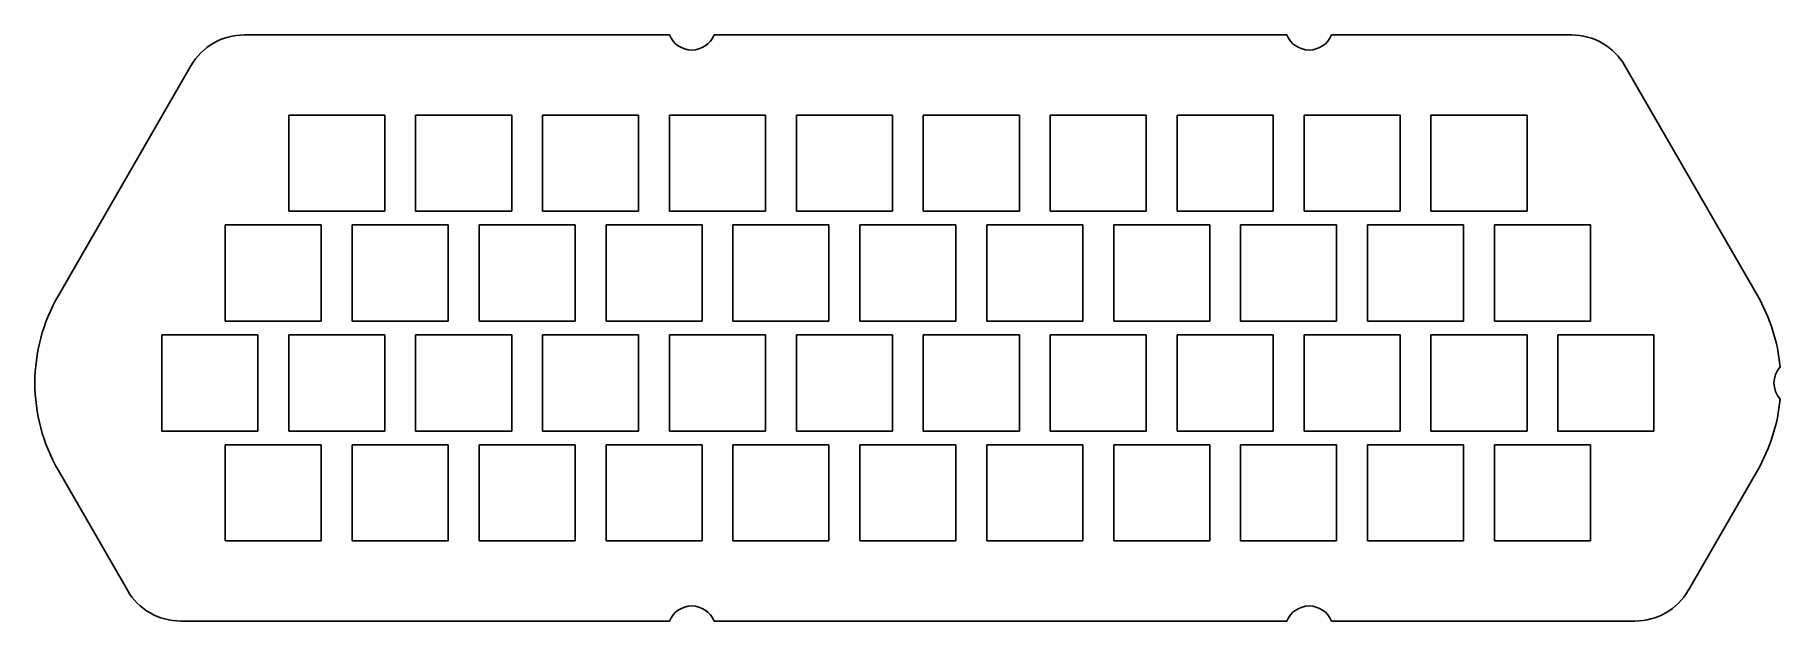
# Model space of a CAD drawing. Header units: millimetres. Extents: x 69 to 324, y 7 to 93.
import ezdxf

# ---------------------------------------------------------------- set-up
doc = ezdxf.new("R2010")
doc.units = ezdxf.units.MM

msp = doc.modelspace()

# ---------------------------------------------------------------- linework, layer by layer
for p, q in [((99.78, 92.7, 11.2), (161.75, 92.7, 11.2)), ((168.25, 92.7, 11.2), (251.75, 92.7, 11.2)), ((258.25, 92.7, 11.2), (293.22, 92.7, 11.2)), ((72.67, 54.74, 11.2), (91.98, 88.2, 11.2)), ((301.02, 88.2, 11.2), (320.33, 54.74, 11.2)), ((120.25, 81.03, 11.2), (106.25, 81.03, 11.2)), ((106.25, 81.03, 11.2), (106.25, 67.03, 11.2)), ((120.25, 67.03, 11.2), (120.25, 81.03, 11.2)), ((138.75, 81.03, 11.2), (124.75, 81.03, 11.2)), ((124.75, 81.03, 11.2), (124.75, 67.03, 11.2)), ((138.75, 67.03, 11.2), (138.75, 81.03, 11.2)), ((157.25, 81.03, 11.2), (143.25, 81.03, 11.2)), ((143.25, 81.03, 11.2), (143.25, 67.03, 11.2)), ((157.25, 67.03, 11.2), (157.25, 81.03, 11.2)), ((175.75, 81.03, 11.2), (161.75, 81.03, 11.2)), ((161.75, 81.03, 11.2), (161.75, 67.03, 11.2)), ((175.75, 67.03, 11.2), (175.75, 81.03, 11.2)), ((194.25, 81.03, 11.2), (180.25, 81.03, 11.2)), ((180.25, 81.03, 11.2), (180.25, 67.03, 11.2)), ((194.25, 67.03, 11.2), (194.25, 81.03, 11.2)), ((212.75, 81.03, 11.2), (198.75, 81.03, 11.2)), ((198.75, 81.03, 11.2), (198.75, 67.03, 11.2)), ((212.75, 67.03, 11.2), (212.75, 81.03, 11.2)), ((231.25, 81.03, 11.2), (217.25, 81.03, 11.2)), ((217.25, 81.03, 11.2), (217.25, 67.03, 11.2)), ((231.25, 67.03, 11.2), (231.25, 81.03, 11.2)), ((249.75, 81.03, 11.2), (235.75, 81.03, 11.2)), ((235.75, 81.03, 11.2), (235.75, 67.03, 11.2)), ((249.75, 67.03, 11.2), (249.75, 81.03, 11.2)), ((268.25, 81.03, 11.2), (254.25, 81.03, 11.2)), ((254.25, 81.03, 11.2), (254.25, 67.03, 11.2)), ((268.25, 67.03, 11.2), (268.25, 81.03, 11.2)), ((286.75, 81.03, 11.2), (272.75, 81.03, 11.2)), ((272.75, 81.03, 11.2), (272.75, 67.03, 11.2)), ((286.75, 67.03, 11.2), (286.75, 81.03, 11.2)), ((106.25, 67.03, 11.2), (120.25, 67.03, 11.2)), ((124.75, 67.03, 11.2), (138.75, 67.03, 11.2)), ((143.25, 67.03, 11.2), (157.25, 67.03, 11.2)), ((161.75, 67.03, 11.2), (175.75, 67.03, 11.2)), ((180.25, 67.03, 11.2), (194.25, 67.03, 11.2)), ((198.75, 67.03, 11.2), (212.75, 67.03, 11.2)), ((217.25, 67.03, 11.2), (231.25, 67.03, 11.2)), ((235.75, 67.03, 11.2), (249.75, 67.03, 11.2)), ((254.25, 67.03, 11.2), (268.25, 67.03, 11.2)), ((272.75, 67.03, 11.2), (286.75, 67.03, 11.2)), ((111, 65.01, 11.2), (97, 65.01, 11.2)), ((97, 65.01, 11.2), (97, 51.01, 11.2)), ((111, 51.01, 11.2), (111, 65.01, 11.2)), ((129.5, 65.01, 11.2), (115.5, 65.01, 11.2)), ((115.5, 65.01, 11.2), (115.5, 51.01, 11.2)), ((129.5, 51.01, 11.2), (129.5, 65.01, 11.2)), ((148, 65.01, 11.2), (134, 65.01, 11.2)), ((134, 65.01, 11.2), (134, 51.01, 11.2)), ((148, 51.01, 11.2), (148, 65.01, 11.2)), ((166.5, 65.01, 11.2), (152.5, 65.01, 11.2)), ((152.5, 65.01, 11.2), (152.5, 51.01, 11.2)), ((166.5, 51.01, 11.2), (166.5, 65.01, 11.2)), ((185, 65.01, 11.2), (171, 65.01, 11.2)), ((171, 65.01, 11.2), (171, 51.01, 11.2)), ((185, 51.01, 11.2), (185, 65.01, 11.2)), ((203.5, 65.01, 11.2), (189.5, 65.01, 11.2)), ((189.5, 65.01, 11.2), (189.5, 51.01, 11.2)), ((203.5, 51.01, 11.2), (203.5, 65.01, 11.2)), ((222, 65.01, 11.2), (208, 65.01, 11.2)), ((208, 65.01, 11.2), (208, 51.01, 11.2)), ((222, 51.01, 11.2), (222, 65.01, 11.2)), ((240.5, 65.01, 11.2), (226.5, 65.01, 11.2)), ((226.5, 65.01, 11.2), (226.5, 51.01, 11.2)), ((240.5, 51.01, 11.2), (240.5, 65.01, 11.2)), ((259, 65.01, 11.2), (245, 65.01, 11.2)), ((245, 65.01, 11.2), (245, 51.01, 11.2)), ((259, 51.01, 11.2), (259, 65.01, 11.2)), ((277.5, 65.01, 11.2), (263.5, 65.01, 11.2)), ((263.5, 65.01, 11.2), (263.5, 51.01, 11.2)), ((277.5, 51.01, 11.2), (277.5, 65.01, 11.2)), ((296, 65.01, 11.2), (282, 65.01, 11.2)), ((282, 65.01, 11.2), (282, 51.01, 11.2)), ((296, 51.01, 11.2), (296, 65.01, 11.2)), ((97, 51.01, 11.2), (111, 51.01, 11.2)), ((115.5, 51.01, 11.2), (129.5, 51.01, 11.2)), ((134, 51.01, 11.2), (148, 51.01, 11.2)), ((152.5, 51.01, 11.2), (166.5, 51.01, 11.2)), ((171, 51.01, 11.2), (185, 51.01, 11.2)), ((189.5, 51.01, 11.2), (203.5, 51.01, 11.2)), ((208, 51.01, 11.2), (222, 51.01, 11.2)), ((226.5, 51.01, 11.2), (240.5, 51.01, 11.2)), ((245, 51.01, 11.2), (259, 51.01, 11.2)), ((263.5, 51.01, 11.2), (277.5, 51.01, 11.2)), ((282, 51.01, 11.2), (296, 51.01, 11.2)), ((101.75, 48.99, 11.2), (87.75, 48.99, 11.2)), ((87.75, 48.99, 11.2), (87.75, 34.99, 11.2)), ((101.75, 34.99, 11.2), (101.75, 48.99, 11.2)), ((120.25, 48.99, 11.2), (106.25, 48.99, 11.2)), ((106.25, 48.99, 11.2), (106.25, 34.99, 11.2)), ((120.25, 34.99, 11.2), (120.25, 48.99, 11.2)), ((138.75, 48.99, 11.2), (124.75, 48.99, 11.2)), ((124.75, 48.99, 11.2), (124.75, 34.99, 11.2)), ((138.75, 34.99, 11.2), (138.75, 48.99, 11.2)), ((157.25, 48.99, 11.2), (143.25, 48.99, 11.2)), ((143.25, 48.99, 11.2), (143.25, 34.99, 11.2)), ((157.25, 34.99, 11.2), (157.25, 48.99, 11.2)), ((175.75, 48.99, 11.2), (161.75, 48.99, 11.2)), ((161.75, 48.99, 11.2), (161.75, 34.99, 11.2)), ((175.75, 34.99, 11.2), (175.75, 48.99, 11.2)), ((194.25, 48.99, 11.2), (180.25, 48.99, 11.2)), ((180.25, 48.99, 11.2), (180.25, 34.99, 11.2)), ((194.25, 34.99, 11.2), (194.25, 48.99, 11.2)), ((212.75, 48.99, 11.2), (198.75, 48.99, 11.2)), ((198.75, 48.99, 11.2), (198.75, 34.99, 11.2)), ((212.75, 34.99, 11.2), (212.75, 48.99, 11.2)), ((231.25, 48.99, 11.2), (217.25, 48.99, 11.2)), ((217.25, 48.99, 11.2), (217.25, 34.99, 11.2)), ((231.25, 34.99, 11.2), (231.25, 48.99, 11.2)), ((249.75, 48.99, 11.2), (235.75, 48.99, 11.2)), ((235.75, 48.99, 11.2), (235.75, 34.99, 11.2)), ((249.75, 34.99, 11.2), (249.75, 48.99, 11.2)), ((268.25, 48.99, 11.2), (254.25, 48.99, 11.2)), ((254.25, 48.99, 11.2), (254.25, 34.99, 11.2)), ((268.25, 34.99, 11.2), (268.25, 48.99, 11.2)), ((286.75, 48.99, 11.2), (272.75, 48.99, 11.2)), ((272.75, 48.99, 11.2), (272.75, 34.99, 11.2)), ((286.75, 34.99, 11.2), (286.75, 48.99, 11.2)), ((305.25, 48.99, 11.2), (291.25, 48.99, 11.2)), ((291.25, 48.99, 11.2), (291.25, 34.99, 11.2)), ((305.25, 34.99, 11.2), (305.25, 48.99, 11.2)), ((87.75, 34.99, 11.2), (101.75, 34.99, 11.2)), ((106.25, 34.99, 11.2), (120.25, 34.99, 11.2)), ((124.75, 34.99, 11.2), (138.75, 34.99, 11.2)), ((143.25, 34.99, 11.2), (157.25, 34.99, 11.2)), ((161.75, 34.99, 11.2), (175.75, 34.99, 11.2)), ((180.25, 34.99, 11.2), (194.25, 34.99, 11.2)), ((198.75, 34.99, 11.2), (212.75, 34.99, 11.2)), ((217.25, 34.99, 11.2), (231.25, 34.99, 11.2)), ((235.75, 34.99, 11.2), (249.75, 34.99, 11.2)), ((254.25, 34.99, 11.2), (268.25, 34.99, 11.2)), ((272.75, 34.99, 11.2), (286.75, 34.99, 11.2)), ((291.25, 34.99, 11.2), (305.25, 34.99, 11.2)), ((111, 32.97, 11.2), (97, 32.97, 11.2)), ((97, 32.97, 11.2), (97, 18.97, 11.2)), ((111, 18.97, 11.2), (111, 32.97, 11.2)), ((129.5, 32.97, 11.2), (115.5, 32.97, 11.2)), ((115.5, 32.97, 11.2), (115.5, 18.97, 11.2)), ((129.5, 18.97, 11.2), (129.5, 32.97, 11.2)), ((148, 32.97, 11.2), (134, 32.97, 11.2)), ((134, 32.97, 11.2), (134, 18.97, 11.2)), ((148, 18.97, 11.2), (148, 32.97, 11.2)), ((166.5, 32.97, 11.2), (152.5, 32.97, 11.2)), ((152.5, 32.97, 11.2), (152.5, 18.97, 11.2)), ((166.5, 18.97, 11.2), (166.5, 32.97, 11.2)), ((185, 32.97, 11.2), (171, 32.97, 11.2)), ((171, 32.97, 11.2), (171, 18.97, 11.2)), ((185, 18.97, 11.2), (185, 32.97, 11.2)), ((203.5, 32.97, 11.2), (189.5, 32.97, 11.2)), ((189.5, 32.97, 11.2), (189.5, 18.97, 11.2)), ((203.5, 18.97, 11.2), (203.5, 32.97, 11.2)), ((222, 32.97, 11.2), (208, 32.97, 11.2)), ((208, 32.97, 11.2), (208, 18.97, 11.2)), ((222, 18.97, 11.2), (222, 32.97, 11.2)), ((240.5, 32.97, 11.2), (226.5, 32.97, 11.2)), ((226.5, 32.97, 11.2), (226.5, 18.97, 11.2)), ((240.5, 18.97, 11.2), (240.5, 32.97, 11.2)), ((259, 32.97, 11.2), (245, 32.97, 11.2)), ((245, 32.97, 11.2), (245, 18.97, 11.2)), ((259, 18.97, 11.2), (259, 32.97, 11.2)), ((277.5, 32.97, 11.2), (263.5, 32.97, 11.2)), ((263.5, 32.97, 11.2), (263.5, 18.97, 11.2)), ((277.5, 18.97, 11.2), (277.5, 32.97, 11.2)), ((296, 32.97, 11.2), (282, 32.97, 11.2)), ((282, 32.97, 11.2), (282, 18.97, 11.2)), ((296, 18.97, 11.2), (296, 32.97, 11.2)), ((82.73, 11.8, 11.2), (72.67, 29.24, 11.2)), ((320.33, 29.24, 11.2), (310.27, 11.8, 11.2)), ((97, 18.97, 11.2), (111, 18.97, 11.2)), ((115.5, 18.97, 11.2), (129.5, 18.97, 11.2)), ((134, 18.97, 11.2), (148, 18.97, 11.2)), ((152.5, 18.97, 11.2), (166.5, 18.97, 11.2)), ((171, 18.97, 11.2), (185, 18.97, 11.2)), ((189.5, 18.97, 11.2), (203.5, 18.97, 11.2)), ((208, 18.97, 11.2), (222, 18.97, 11.2)), ((226.5, 18.97, 11.2), (240.5, 18.97, 11.2)), ((245, 18.97, 11.2), (259, 18.97, 11.2)), ((263.5, 18.97, 11.2), (277.5, 18.97, 11.2)), ((282, 18.97, 11.2), (296, 18.97, 11.2)), ((161.75, 7.3, 11.2), (90.53, 7.3, 11.2)), ((251.75, 7.3, 11.2), (168.25, 7.3, 11.2)), ((302.47, 7.3, 11.2), (258.25, 7.3, 11.2))]:
    msp.add_line(p, q)
for centre, radius, start, end in [((99.78, 83.7, 11.2), 9, 90, 150), ((165, 94, 11.2), 3.5, 201.8037, 338.1963), ((255, 94, 11.2), 3.5, 201.8037, 338.1963), ((293.22, 83.7, 11.2), 9, 30, 90), ((94.75, 41.99, 11.2), 25.5, 150, 210), ((298.25, 41.99, 11.2), 25.5, 5.2541, 30), ((326.25, 41.99, 11.2), 3.5, 138.1503, 221.8497), ((298.25, 41.99, 11.2), 25.5, -30, -5.2541), ((90.53, 16.3, 11.2), 9, 210, 270), ((302.47, 16.3, 11.2), 9, 270, 330), ((165, 6, 11.2), 3.5, 21.8037, 158.1963), ((255, 6, 11.2), 3.5, 21.8037, 158.1963)]:
    msp.add_arc(centre, radius, start, end)

doc.saveas('drawing.dxf')
